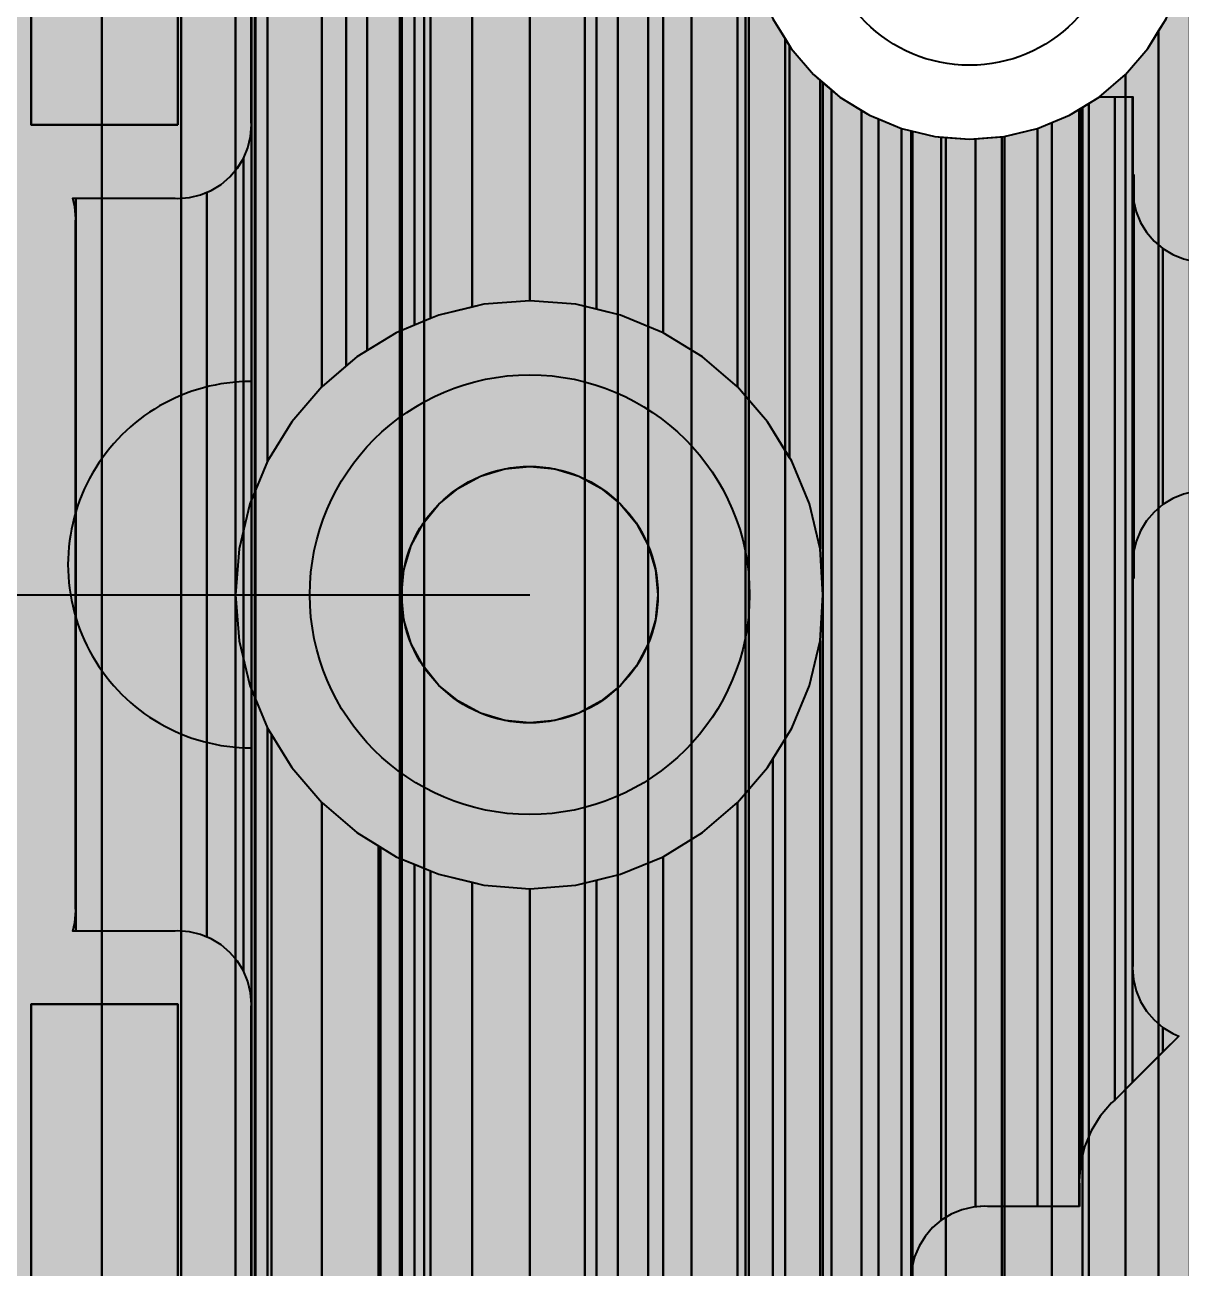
# Model space of a CAD drawing. Header units: millimetres. Extents: x 2 to 110, y 3 to 56.
# Drawn here: x 95.039 to 99.045, y 27.022 to 31.331 of the extents above; entities that cross this region are included whole.
import ezdxf

# ---------------------------------------------------------------- set-up
doc = ezdxf.new("R2010")
doc.units = ezdxf.units.MM
for name, color, linetype in [('bottom_copper', 7, 'Continuous'), ('drill_plated', 7, 'Continuous'), ('top_copper', 7, 'Continuous'), ('top_silk', 7, 'Continuous')]:
    doc.layers.add(name, color=color, linetype=linetype)

# ---------------------------------------------------------------- blocks, each defined once
blk = doc.blocks.new('Block6333')
at = {"layer": 'bottom_copper', "lineweight": 40}
for points in [[(0.9594, 20.5341), (0.8528, 20.4275), (0.8528, 27.7722), (0.8784, 27.814), (0.9243, 27.9248), (0.9523, 28.0414), (0.9594, 28.161), (0.9594, 20.5341)], [(0.8528, 20.4275), (0.7379, 20.3126), (0.7379, 27.6205), (0.8158, 27.7117), (0.8528, 27.7722), (0.8528, 20.4275)], [(0.7379, 20.3126), (0.6929, 20.2676), (0.6853, 20.2611), (0.6594, 20.2307), (0.6385, 20.1966), (0.6232, 20.1597), (0.6139, 20.1208), (0.6107, 20.0809), (0.6107, 27.5206), (0.6467, 27.5426), (0.7379, 27.6205), (0.7379, 20.3126)], [(0.5888, 0), (0.4825, 0), (0.4823, 27.4543), (0.5444, 27.48), (0.5888, 27.5072), (0.5888, 0)], [(0.6107, 0), (0.5888, 0), (0.5888, 27.5072), (0.6107, 27.5206), (0.6107, 0)], [(0, 2.3301), (-0.1181, 2.4308), (-0.1181, 27.4669), (-0.0388, 27.4341), (0, 27.4248), (0, 2.3301)], [(0.4823, 0), (0.3189, 0), (0.3189, 27.4066), (0.4336, 27.4341), (0.4823, 27.4543), (0.4823, 0)], [(0.1154, 2.1965), (0.0051, 2.3257), (0, 2.3301), (0, 27.4248), (0.0778, 27.4061), (0.1154, 27.4031), (0.1154, 2.1965)], [(0.3089, 1.7294), (0.2692, 1.8946), (0.2042, 2.0516), (0.1154, 2.1965), (0.1154, 27.4031), (0.1974, 27.3967), (0.3089, 27.4055), (0.3089, 1.7294)], [(0.3189, 1.56), (0.3089, 1.7294), (0.3089, 27.4055), (0.317, 27.4061), (0.3189, 27.4066), (0.3189, 1.56)]]:
    blk.add_hatch(color=7, dxfattribs=at).paths.add_polyline_path(points, flags=0)
at = {"layer": 'bottom_copper', "color": 7, "lineweight": 40}
for points in [[(0.9594, 20.5341), (0.8528, 20.4275), (0.8528, 27.7722), (0.8784, 27.814), (0.9243, 27.9248), (0.9523, 28.0414), (0.9594, 28.161), (0.9594, 20.5341)], [(0.8528, 20.4275), (0.7379, 20.3126), (0.7379, 27.6205), (0.8158, 27.7117), (0.8528, 27.7722), (0.8528, 20.4275)], [(0.7379, 20.3126), (0.6929, 20.2676), (0.6853, 20.2611), (0.6594, 20.2307), (0.6385, 20.1966), (0.6232, 20.1597), (0.6139, 20.1208), (0.6107, 20.0809), (0.6107, 27.5206), (0.6467, 27.5426), (0.7379, 27.6205), (0.7379, 20.3126)], [(0.5888, 0), (0.4825, 0), (0.4823, 27.4543), (0.5444, 27.48), (0.5888, 27.5072), (0.5888, 0)], [(0.6107, 0), (0.5888, 0), (0.5888, 27.5072), (0.6107, 27.5206), (0.6107, 0)], [(0, 2.3301), (-0.1181, 2.4308), (-0.1181, 27.4669), (-0.0388, 27.4341), (0, 27.4248), (0, 2.3301)], [(0.4823, 0), (0.3189, 0), (0.3189, 27.4066), (0.4336, 27.4341), (0.4823, 27.4543), (0.4823, 0)], [(0.1154, 2.1965), (0.0051, 2.3257), (0, 2.3301), (0, 27.4248), (0.0778, 27.4061), (0.1154, 27.4031), (0.1154, 2.1965)], [(0.3089, 1.7294), (0.2692, 1.8946), (0.2042, 2.0516), (0.1154, 2.1965), (0.1154, 27.4031), (0.1974, 27.3967), (0.3089, 27.4055), (0.3089, 1.7294)], [(0.3189, 1.56), (0.3089, 1.7294), (0.3089, 27.4055), (0.317, 27.4061), (0.3189, 27.4066), (0.3189, 1.56)]]:
    blk.add_lwpolyline(points, close=True, dxfattribs=at)
blk = doc.blocks.new('Block6729')
at = {"layer": 'bottom_copper', "lineweight": 40}
for points in [[(0, 24.4892), (-0.1152, 24.4616), (-0.1445, 24.4494), (-0.1445, 27.1647), (0, 27.0202), (0, 24.4892)], [(0.1997, 24.5114), (0.0403, 24.4989), (0, 24.4892), (0, 27.0202), (0.1997, 26.8205), (0.1997, 24.5114)], [(0.4311, 24.4816), (0.3591, 24.4989), (0.1997, 24.5114), (0.1997, 26.8205), (0.4311, 26.5891), (0.4311, 24.4816)], [(0.6624, 24.4004), (0.5146, 24.4616), (0.4311, 24.4816), (0.4311, 26.5891), (0.6624, 26.3578), (0.6624, 24.4004)], [(0.9203, 24.2129), (0.7987, 24.3168), (0.6624, 24.4004), (0.6624, 26.3578), (0.9203, 26.0999), (0.9203, 24.2129)], [(0.9594, 24.1671), (0.9203, 24.2129), (0.9203, 26.0999), (0.9594, 26.0608), (0.9594, 24.1671)], [(1.1003, 23.9672), (1.0242, 24.0913), (0.9594, 24.1671), (0.9594, 25.8353), (0.9688, 25.7157), (0.9968, 25.5991), (1.0427, 25.4883), (1.1003, 25.3942), (1.1003, 23.9672)], [(1.2063, 23.6517), (1.169, 23.8072), (1.1078, 23.955), (1.1003, 23.9672), (1.1003, 25.3942), (1.1053, 25.386), (1.1832, 25.2948), (1.2063, 25.2751), (1.2063, 23.6517)], [(1.2157, 23.4923), (1.2063, 23.6517), (1.2063, 25.2751), (1.2157, 25.267), (1.2157, 23.4923)], [(1.4082, 0.1051), (1.4022, 0.1103), (1.2573, 0.1991), (1.2157, 0.2163), (1.2157, 25.267), (1.2744, 25.2169), (1.3767, 25.1543), (1.4082, 25.1412), (1.4082, 0.1051)], [(1.2157, 0.2163), (1.2063, 0.2202), (1.2063, 23.3329), (1.2157, 23.4923), (1.2157, 0.2163)], [(1.2063, 0.2202), (1.1003, 0.2641), (1.0427, 0.2779), (1.0427, 22.9235), (1.1078, 23.0296), (1.169, 23.1774), (1.2063, 23.3329), (1.2063, 0.2202)], [(1.0427, 0.2779), (0.9351, 0.3038), (0.9203, 0.305), (0.9203, 22.7717), (1.0242, 22.8933), (1.0427, 22.9235), (1.0427, 0.2779)], [(0.9203, 0.305), (0.7657, 0.3171), (0.6624, 0.309), (0.6624, 22.5842), (0.7987, 22.6678), (0.9203, 22.7717), (0.9203, 0.305)], [(0.6624, 0.309), (0.5963, 0.3038), (0.4311, 0.2641), (0.4311, 22.503), (0.5146, 22.523), (0.6624, 22.5842), (0.6624, 0.309)], [(0, 0), (-0.1103, -0.1292), (-0.1445, -0.1851), (-0.1445, 22.5352), (-0.1152, 22.523), (0, 22.4954), (0, 0)], [(0.1997, 0.1535), (0.1292, 0.1103), (0, 0), (0, 22.4954), (0.0403, 22.4857), (0.1997, 22.4732), (0.1997, 0.1535)], [(0.4311, 0.2641), (0.2741, 0.1991), (0.1997, 0.1535), (0.1997, 22.4732), (0.3591, 22.4857), (0.4311, 22.503), (0.4311, 0.2641)]]:
    blk.add_hatch(color=7, dxfattribs=at).paths.add_polyline_path(points, flags=0)
at = {"layer": 'bottom_copper', "color": 7, "lineweight": 40}
for points in [[(0, 24.4892), (-0.1152, 24.4616), (-0.1445, 24.4494), (-0.1445, 27.1647), (0, 27.0202), (0, 24.4892)], [(0.1997, 24.5114), (0.0403, 24.4989), (0, 24.4892), (0, 27.0202), (0.1997, 26.8205), (0.1997, 24.5114)], [(0.4311, 24.4816), (0.3591, 24.4989), (0.1997, 24.5114), (0.1997, 26.8205), (0.4311, 26.5891), (0.4311, 24.4816)], [(0.6624, 24.4004), (0.5146, 24.4616), (0.4311, 24.4816), (0.4311, 26.5891), (0.6624, 26.3578), (0.6624, 24.4004)], [(0.9203, 24.2129), (0.7987, 24.3168), (0.6624, 24.4004), (0.6624, 26.3578), (0.9203, 26.0999), (0.9203, 24.2129)], [(0.9594, 24.1671), (0.9203, 24.2129), (0.9203, 26.0999), (0.9594, 26.0608), (0.9594, 24.1671)], [(1.1003, 23.9672), (1.0242, 24.0913), (0.9594, 24.1671), (0.9594, 25.8353), (0.9688, 25.7157), (0.9968, 25.5991), (1.0427, 25.4883), (1.1003, 25.3942), (1.1003, 23.9672)], [(1.2063, 23.6517), (1.169, 23.8072), (1.1078, 23.955), (1.1003, 23.9672), (1.1003, 25.3942), (1.1053, 25.386), (1.1832, 25.2948), (1.2063, 25.2751), (1.2063, 23.6517)], [(1.2157, 23.4923), (1.2063, 23.6517), (1.2063, 25.2751), (1.2157, 25.267), (1.2157, 23.4923)], [(1.4082, 0.1051), (1.4022, 0.1103), (1.2573, 0.1991), (1.2157, 0.2163), (1.2157, 25.267), (1.2744, 25.2169), (1.3767, 25.1543), (1.4082, 25.1412), (1.4082, 0.1051)], [(1.2157, 0.2163), (1.2063, 0.2202), (1.2063, 23.3329), (1.2157, 23.4923), (1.2157, 0.2163)], [(1.2063, 0.2202), (1.1003, 0.2641), (1.0427, 0.2779), (1.0427, 22.9235), (1.1078, 23.0296), (1.169, 23.1774), (1.2063, 23.3329), (1.2063, 0.2202)], [(1.0427, 0.2779), (0.9351, 0.3038), (0.9203, 0.305), (0.9203, 22.7717), (1.0242, 22.8933), (1.0427, 22.9235), (1.0427, 0.2779)], [(0.9203, 0.305), (0.7657, 0.3171), (0.6624, 0.309), (0.6624, 22.5842), (0.7987, 22.6678), (0.9203, 22.7717), (0.9203, 0.305)], [(0.6624, 0.309), (0.5963, 0.3038), (0.4311, 0.2641), (0.4311, 22.503), (0.5146, 22.523), (0.6624, 22.5842), (0.6624, 0.309)], [(0, 0), (-0.1103, -0.1292), (-0.1445, -0.1851), (-0.1445, 22.5352), (-0.1152, 22.523), (0, 22.4954), (0, 0)], [(0.1997, 0.1535), (0.1292, 0.1103), (0, 0), (0, 22.4954), (0.0403, 22.4857), (0.1997, 22.4732), (0.1997, 0.1535)], [(0.4311, 0.2641), (0.2741, 0.1991), (0.1997, 0.1535), (0.1997, 22.4732), (0.3591, 22.4857), (0.4311, 22.503), (0.4311, 0.2641)]]:
    blk.add_lwpolyline(points, close=True, dxfattribs=at)
blk = doc.blocks.new('Block10268')
at = {"layer": 'bottom_copper', "lineweight": 40}
for points in [[(0.3222, 2.5248), (0.1652, 2.5898), (0, 2.6295), (0, 39.0787), (0.3222, 38.7565), (0.3222, 2.5248)], [(0.5963, 2.3257), (0.4671, 2.436), (0.3222, 2.5248), (0.3222, 38.7565), (0.5963, 38.4825), (0.5963, 2.3257)], [(0.7855, 2.0678), (0.7066, 2.1965), (0.5963, 2.3257), (0.5963, 38.4825), (0.7855, 38.2933), (0.7855, 2.0678)], [(0.8965, 26.2807), (0.8353, 26.1329), (0.798, 25.9774), (0.7855, 25.818), (0.7855, 38.2933), (0.8965, 38.1823), (0.8965, 26.2807)], [(1.084, 26.5386), (0.9801, 26.417), (0.8965, 26.2807), (0.8965, 38.1823), (1.084, 37.9948), (1.084, 26.5386)], [(1.1684, 26.6107), (1.084, 26.5386), (1.084, 37.9948), (1.1684, 37.9104), (1.1684, 26.6107)], [(1.2414, 26.6645), (1.2056, 26.6425), (1.1684, 26.6107), (1.1684, 29.939), (1.1731, 29.8792), (1.1871, 29.8209), (1.2101, 29.7655), (1.2414, 29.7144), (1.2414, 26.6645)], [(1.4058, 26.7525), (1.3419, 26.7261), (1.2414, 26.6645), (1.2414, 29.7143), (1.2804, 29.6688), (1.2917, 29.659), (1.4058, 29.545), (1.4058, 26.7525)], [(1.4604, 26.7751), (1.4058, 26.7525), (1.4058, 29.545), (1.4604, 29.4904), (1.4604, 26.7751)], [(0.8965, 1.7444), (0.8604, 1.8946), (0.7954, 2.0516), (0.7855, 2.0678), (0.7855, 25.818), (0.798, 25.6586), (0.8353, 25.5031), (0.8965, 25.3553), (0.8965, 1.7444)], [(0.9101, 1.56), (0.9001, 1.7294), (0.8965, 1.7444), (0.8965, 25.3553), (0.9101, 25.3331), (0.9101, 1.56)], [(1.084, 0), (0.9101, 0), (0.9101, 25.3331), (0.9801, 25.219), (1.084, 25.0974), (1.084, 0)], [(1.2804, 0), (1.084, 0), (1.084, 25.0974), (1.2056, 24.9935), (1.2804, 24.9476), (1.2804, 0)], [(1.2878, 0), (1.2804, 0), (1.2804, 24.9476), (1.2878, 24.9431), (1.2878, 0)], [(1.4058, 2.0516), (1.3408, 1.8946), (1.3011, 1.7294), (1.2878, 1.56), (1.2878, 24.9431), (1.3419, 24.9099), (1.4058, 24.8835), (1.4058, 2.0516)], [(1.4604, 2.1406), (1.4058, 2.0516), (1.4058, 24.8835), (1.4604, 24.8609), (1.4604, 2.1406)]]:
    blk.add_hatch(color=7, dxfattribs=at).paths.add_polyline_path(points, flags=0)
at = {"layer": 'bottom_copper', "color": 7, "lineweight": 40}
for points in [[(0.3222, 2.5248), (0.1652, 2.5898), (0, 2.6295), (0, 39.0787), (0.3222, 38.7565), (0.3222, 2.5248)], [(0.5963, 2.3257), (0.4671, 2.436), (0.3222, 2.5248), (0.3222, 38.7565), (0.5963, 38.4825), (0.5963, 2.3257)], [(0.7855, 2.0678), (0.7066, 2.1965), (0.5963, 2.3257), (0.5963, 38.4825), (0.7855, 38.2933), (0.7855, 2.0678)], [(0.8965, 26.2807), (0.8353, 26.1329), (0.798, 25.9774), (0.7855, 25.818), (0.7855, 38.2933), (0.8965, 38.1823), (0.8965, 26.2807)], [(1.084, 26.5386), (0.9801, 26.417), (0.8965, 26.2807), (0.8965, 38.1823), (1.084, 37.9948), (1.084, 26.5386)], [(1.1684, 26.6107), (1.084, 26.5386), (1.084, 37.9948), (1.1684, 37.9104), (1.1684, 26.6107)], [(1.2414, 26.6645), (1.2056, 26.6425), (1.1684, 26.6107), (1.1684, 29.939), (1.1731, 29.8792), (1.1871, 29.8209), (1.2101, 29.7655), (1.2414, 29.7144), (1.2414, 26.6645)], [(1.4058, 26.7525), (1.3419, 26.7261), (1.2414, 26.6645), (1.2414, 29.7143), (1.2804, 29.6688), (1.2917, 29.659), (1.4058, 29.545), (1.4058, 26.7525)], [(1.4604, 26.7751), (1.4058, 26.7525), (1.4058, 29.545), (1.4604, 29.4904), (1.4604, 26.7751)], [(0.8965, 1.7444), (0.8604, 1.8946), (0.7954, 2.0516), (0.7855, 2.0678), (0.7855, 25.818), (0.798, 25.6586), (0.8353, 25.5031), (0.8965, 25.3553), (0.8965, 1.7444)], [(0.9101, 1.56), (0.9001, 1.7294), (0.8965, 1.7444), (0.8965, 25.3553), (0.9101, 25.3331), (0.9101, 1.56)], [(1.084, 0), (0.9101, 0), (0.9101, 25.3331), (0.9801, 25.219), (1.084, 25.0974), (1.084, 0)], [(1.2804, 0), (1.084, 0), (1.084, 25.0974), (1.2056, 24.9935), (1.2804, 24.9476), (1.2804, 0)], [(1.2878, 0), (1.2804, 0), (1.2804, 24.9476), (1.2878, 24.9431), (1.2878, 0)], [(1.4058, 2.0516), (1.3408, 1.8946), (1.3011, 1.7294), (1.2878, 1.56), (1.2878, 24.9431), (1.3419, 24.9099), (1.4058, 24.8835), (1.4058, 2.0516)], [(1.4604, 2.1406), (1.4058, 2.0516), (1.4058, 24.8835), (1.4604, 24.8609), (1.4604, 2.1406)]]:
    blk.add_lwpolyline(points, close=True, dxfattribs=at)
blk = doc.blocks.new('Block69095')
at = {"layer": 'top_copper', "lineweight": 40}
for points in [[(3.7306, -12.9802), (3.7096, -12.8928), (3.6752, -12.8096), (3.6282, -12.7329), (3.5698, -12.6645), (3.5527, -12.6499), (3.3145, -12.4118), (3.2474, -12.3521), (3.2297, -12.3413), (3.2297, 0.7731), (3.7306, 0.7731), (3.7306, -12.9802)], [(3.7377, -13.0699), (3.7306, -12.9803), (3.7306, 0.7731), (3.7377, 0.7731), (3.7377, -13.0699)], [(3.8152, -14.3521), (3.8121, -14.3122), (3.8027, -14.2734), (3.7874, -14.2364), (3.7665, -14.2023), (3.7406, -14.1719), (3.7377, -14.1694), (3.7377, 0.7731), (3.8152, 0.7731), (3.8152, -14.3521)], [(4.3714, -17.4004), (3.9851, -17.4004), (3.8152, -17.2305), (3.8152, 0.7731), (4.3714, 0.7731), (4.3714, -17.4004)], [(4.4858, -17.4004), (4.3714, -17.4004), (4.3714, -0.1919), (4.3839, -0.3513), (4.4212, -0.5068), (4.4824, -0.6546), (4.4858, -0.6601), (4.4858, -17.4004)], [(4.5908, -17.016), (4.5604, -17.0419), (4.5345, -17.0723), (4.5136, -17.1064), (4.4983, -17.1434), (4.4889, -17.1822), (4.4858, -17.2221), (4.4858, -0.6601), (4.566, -0.7909), (4.5908, -0.8199), (4.5908, -17.016)], [(4.7406, -16.9673), (4.7008, -16.9704), (4.6619, -16.9798), (4.6249, -16.9951), (4.5908, -17.016), (4.5908, -0.8199), (4.6699, -0.9125), (4.7406, -0.9729), (4.7406, -16.9673)], [(4.9278, -16.9681), (4.7505, -16.9681), (4.7406, -16.9673), (4.7406, -0.9729), (4.7915, -1.0164), (4.9278, -1.1), (4.9278, -16.9681)], [(4.9401, -16.9681), (4.9278, -16.9681), (4.9278, -1.1), (4.9401, -1.1051), (4.9401, -16.9681)], [(3.2297, -12.3413), (3.2279, -12.3402), (3.2279, -3.1863), (3.2297, -3.1639), (3.2297, -12.3413)], [(3.2279, -12.3402), (3.2162, -12.333), (3.2162, -4.0422), (3.2226, -4.0156), (3.2279, -3.9259), (3.2279, -12.3402)], [(3.2162, -6.6158), (3.2154, -6.6058), (3.2154, -4.4668), (3.2162, -4.4568), (3.2162, -6.6158)], [(5.0653, -16.9681), (4.9401, -16.9681), (4.9401, -5.9009), (4.9495, -6.0205), (4.9775, -6.1371), (5.0234, -6.2479), (5.0653, -6.3164), (5.0653, -16.9681)], [(5.2257, -16.9681), (5.0653, -16.9681), (5.0653, -6.3164), (5.086, -6.3502), (5.1639, -6.4414), (5.2257, -6.4942), (5.2257, -16.9681)], [(5.3307, -16.9681), (5.2257, -16.9681), (5.2257, -6.4942), (5.2551, -6.5193), (5.3307, -6.5656), (5.3307, -16.9681)], [(6.2076, -9.9959), (6.1962, -10.0057), (6.1572, -10.0513), (6.1259, -10.1024), (6.1029, -10.1578), (6.0889, -10.2161), (6.0889, -6.559), (6.1537, -6.5193), (6.1542, -6.5188), (6.2076, -6.5188), (6.2076, -9.9959)], [(6.2696, -9.9339), (6.2076, -9.9959), (6.2076, -6.5188), (6.2696, -6.5188), (6.2696, -9.9339)], [(6.2704, -6.8279), (6.2696, -6.8379), (6.2696, -6.5188), (6.2704, -6.5188), (6.2704, -6.8279)], [(5.4682, -16.9681), (5.3307, -16.9681), (5.3307, -6.5656), (5.3574, -6.5819), (5.4682, -6.6278), (5.4682, -16.9681)], [(6.0842, -10.3641), (5.9406, -10.3641), (5.9406, -6.6278), (6.0514, -6.5819), (6.0842, -6.5618), (6.0842, -10.3641)], [(6.0889, -10.2162), (6.0842, -10.2759), (6.0842, -6.5618), (6.0889, -6.559), (6.0889, -10.2162)], [(3.2162, -9.6638), (3.2131, -9.624), (3.2037, -9.5851), (3.1884, -9.5481), (3.1884, -6.7315), (3.2037, -6.6945), (3.213, -6.6557), (3.2162, -6.6158), (3.2162, -9.6638)], [(5.5017, -16.9681), (5.4682, -16.9681), (5.4682, -6.6278), (5.5017, -6.6358), (5.5017, -16.9681)], [(5.6067, -10.412), (5.5763, -10.4379), (5.5504, -10.4683), (5.5295, -10.5024), (5.5142, -10.5394), (5.5048, -10.5782), (5.5017, -10.6181), (5.5017, -6.6358), (5.5848, -6.6558), (5.6067, -6.6575), (5.6067, -10.412)], [(5.9406, -10.3641), (5.7664, -10.3641), (5.7565, -10.3633), (5.7253, -10.3657), (5.7253, -6.6636), (5.824, -6.6558), (5.9406, -6.6278), (5.9406, -10.3641)], [(5.7253, -10.3657), (5.7167, -10.3664), (5.6778, -10.3758), (5.6408, -10.3911), (5.6067, -10.412), (5.6067, -6.6575), (5.7044, -6.6652), (5.7253, -6.6636), (5.7253, -10.3657)], [(3.1884, -9.5481), (3.1675, -9.514), (3.1416, -9.4836), (3.1112, -9.4577), (3.0771, -9.4368), (3.0618, -9.4305), (3.0618, -6.8491), (3.0771, -6.8428), (3.1112, -6.8219), (3.1416, -6.796), (3.1672, -6.766), (3.1884, -6.7315), (3.1884, -9.5481)], [(3.0618, -9.4305), (3.0401, -9.4215), (3.0013, -9.4122), (2.9614, -9.409), (2.9514, -9.4098), (2.6072, -9.4098), (2.6072, -6.8698), (2.9514, -6.8698), (2.9614, -6.8706), (3.0012, -6.8674), (3.0401, -6.8581), (3.0618, -6.8491), (3.0618, -9.4305)], [(6.3747, -7.9318), (6.3443, -7.9577), (6.3183, -7.9881), (6.2974, -8.0222), (6.2821, -8.0592), (6.2728, -8.098), (6.2696, -8.1379), (6.2696, -6.8379), (6.2728, -6.8778), (6.2821, -6.9166), (6.2974, -6.9536), (6.3183, -6.9877), (6.3443, -7.0181), (6.3747, -7.044), (6.3747, -7.9318)], [(2.6072, -6.9398), (2.6041, -6.9), (2.5968, -6.8698), (2.6072, -6.8698), (2.6072, -6.9398)], [(2.6072, -9.3398), (2.6064, -9.3298), (2.6064, -6.9498), (2.6072, -6.9398), (2.6072, -9.3398)], [(6.5006, -7.885), (6.4846, -7.8863), (6.4457, -7.8956), (6.4088, -7.9109), (6.3747, -7.9318), (6.3747, -7.044), (6.4088, -7.0649), (6.4457, -7.0802), (6.4846, -7.0895), (6.5006, -7.0908), (6.5006, -7.885)], [(6.2704, -9.5279), (6.2696, -9.5379), (6.2696, -8.1379), (6.2704, -8.1479), (6.2704, -9.5279)], [(2.6072, -9.4098), (2.5968, -9.4098), (2.604, -9.3797), (2.6072, -9.3398), (2.6072, -9.4098)], [(6.3747, -9.8287), (6.2696, -9.9339), (6.2696, -9.5379), (6.2728, -9.5778), (6.2821, -9.6166), (6.2974, -9.6536), (6.3183, -9.6877), (6.3443, -9.7181), (6.3747, -9.744), (6.3747, -9.8287)], [(3.2162, -11.8228), (3.2154, -11.8128), (3.2154, -9.6738), (3.2162, -9.6638), (3.2162, -11.8228)], [(6.3747, -9.8287), (6.3747, -9.744), (6.4088, -9.7649), (6.4298, -9.7736), (6.3747, -9.8287)], [(6.0854, -10.3641), (6.0842, -10.3641), (6.0842, -10.2759), (6.0854, -10.2908), (6.0854, -10.3641)]]:
    blk.add_hatch(color=7, dxfattribs=at).paths.add_polyline_path(points, flags=0)
at = {"layer": 'top_copper', "color": 7, "lineweight": 40}
for points in [[(3.7306, -12.9802), (3.7096, -12.8928), (3.6752, -12.8096), (3.6282, -12.7329), (3.5698, -12.6645), (3.5527, -12.6499), (3.3145, -12.4118), (3.2474, -12.3521), (3.2297, -12.3413), (3.2297, 0.7731), (3.7306, 0.7731), (3.7306, -12.9802)], [(3.7377, -13.0699), (3.7306, -12.9803), (3.7306, 0.7731), (3.7377, 0.7731), (3.7377, -13.0699)], [(3.8152, -14.3521), (3.8121, -14.3122), (3.8027, -14.2734), (3.7874, -14.2364), (3.7665, -14.2023), (3.7406, -14.1719), (3.7377, -14.1694), (3.7377, 0.7731), (3.8152, 0.7731), (3.8152, -14.3521)], [(4.3714, -17.4004), (3.9851, -17.4004), (3.8152, -17.2305), (3.8152, 0.7731), (4.3714, 0.7731), (4.3714, -17.4004)], [(4.4858, -17.4004), (4.3714, -17.4004), (4.3714, -0.1919), (4.3839, -0.3513), (4.4212, -0.5068), (4.4824, -0.6546), (4.4858, -0.6601), (4.4858, -17.4004)], [(4.5908, -17.016), (4.5604, -17.0419), (4.5345, -17.0723), (4.5136, -17.1064), (4.4983, -17.1434), (4.4889, -17.1822), (4.4858, -17.2221), (4.4858, -0.6601), (4.566, -0.7909), (4.5908, -0.8199), (4.5908, -17.016)], [(4.7406, -16.9673), (4.7008, -16.9704), (4.6619, -16.9798), (4.6249, -16.9951), (4.5908, -17.016), (4.5908, -0.8199), (4.6699, -0.9125), (4.7406, -0.9729), (4.7406, -16.9673)], [(4.9278, -16.9681), (4.7505, -16.9681), (4.7406, -16.9673), (4.7406, -0.9729), (4.7915, -1.0164), (4.9278, -1.1), (4.9278, -16.9681)], [(4.9401, -16.9681), (4.9278, -16.9681), (4.9278, -1.1), (4.9401, -1.1051), (4.9401, -16.9681)], [(3.2297, -12.3413), (3.2279, -12.3402), (3.2279, -3.1863), (3.2297, -3.1639), (3.2297, -12.3413)], [(3.2279, -12.3402), (3.2162, -12.333), (3.2162, -4.0422), (3.2226, -4.0156), (3.2279, -3.9259), (3.2279, -12.3402)], [(3.2162, -6.6158), (3.2154, -6.6058), (3.2154, -4.4668), (3.2162, -4.4568), (3.2162, -6.6158)], [(5.0653, -16.9681), (4.9401, -16.9681), (4.9401, -5.9009), (4.9495, -6.0205), (4.9775, -6.1371), (5.0234, -6.2479), (5.0653, -6.3164), (5.0653, -16.9681)], [(5.2257, -16.9681), (5.0653, -16.9681), (5.0653, -6.3164), (5.086, -6.3502), (5.1639, -6.4414), (5.2257, -6.4942), (5.2257, -16.9681)], [(5.3307, -16.9681), (5.2257, -16.9681), (5.2257, -6.4942), (5.2551, -6.5193), (5.3307, -6.5656), (5.3307, -16.9681)], [(6.2076, -9.9959), (6.1962, -10.0057), (6.1572, -10.0513), (6.1259, -10.1024), (6.1029, -10.1578), (6.0889, -10.2161), (6.0889, -6.559), (6.1537, -6.5193), (6.1542, -6.5188), (6.2076, -6.5188), (6.2076, -9.9959)], [(6.2696, -9.9339), (6.2076, -9.9959), (6.2076, -6.5188), (6.2696, -6.5188), (6.2696, -9.9339)], [(6.2704, -6.8279), (6.2696, -6.8379), (6.2696, -6.5188), (6.2704, -6.5188), (6.2704, -6.8279)], [(5.4682, -16.9681), (5.3307, -16.9681), (5.3307, -6.5656), (5.3574, -6.5819), (5.4682, -6.6278), (5.4682, -16.9681)], [(6.0842, -10.3641), (5.9406, -10.3641), (5.9406, -6.6278), (6.0514, -6.5819), (6.0842, -6.5618), (6.0842, -10.3641)], [(6.0889, -10.2162), (6.0842, -10.2759), (6.0842, -6.5618), (6.0889, -6.559), (6.0889, -10.2162)], [(3.2162, -9.6638), (3.2131, -9.624), (3.2037, -9.5851), (3.1884, -9.5481), (3.1884, -6.7315), (3.2037, -6.6945), (3.213, -6.6557), (3.2162, -6.6158), (3.2162, -9.6638)], [(5.5017, -16.9681), (5.4682, -16.9681), (5.4682, -6.6278), (5.5017, -6.6358), (5.5017, -16.9681)], [(5.6067, -10.412), (5.5763, -10.4379), (5.5504, -10.4683), (5.5295, -10.5024), (5.5142, -10.5394), (5.5048, -10.5782), (5.5017, -10.6181), (5.5017, -6.6358), (5.5848, -6.6558), (5.6067, -6.6575), (5.6067, -10.412)], [(5.9406, -10.3641), (5.7664, -10.3641), (5.7565, -10.3633), (5.7253, -10.3657), (5.7253, -6.6636), (5.824, -6.6558), (5.9406, -6.6278), (5.9406, -10.3641)], [(5.7253, -10.3657), (5.7167, -10.3664), (5.6778, -10.3758), (5.6408, -10.3911), (5.6067, -10.412), (5.6067, -6.6575), (5.7044, -6.6652), (5.7253, -6.6636), (5.7253, -10.3657)], [(3.1884, -9.5481), (3.1675, -9.514), (3.1416, -9.4836), (3.1112, -9.4577), (3.0771, -9.4368), (3.0618, -9.4305), (3.0618, -6.8491), (3.0771, -6.8428), (3.1112, -6.8219), (3.1416, -6.796), (3.1672, -6.766), (3.1884, -6.7315), (3.1884, -9.5481)], [(3.0618, -9.4305), (3.0401, -9.4215), (3.0013, -9.4122), (2.9614, -9.409), (2.9514, -9.4098), (2.6072, -9.4098), (2.6072, -6.8698), (2.9514, -6.8698), (2.9614, -6.8706), (3.0012, -6.8674), (3.0401, -6.8581), (3.0618, -6.8491), (3.0618, -9.4305)], [(6.3747, -7.9318), (6.3443, -7.9577), (6.3183, -7.9881), (6.2974, -8.0222), (6.2821, -8.0592), (6.2728, -8.098), (6.2696, -8.1379), (6.2696, -6.8379), (6.2728, -6.8778), (6.2821, -6.9166), (6.2974, -6.9536), (6.3183, -6.9877), (6.3443, -7.0181), (6.3747, -7.044), (6.3747, -7.9318)], [(2.6072, -6.9398), (2.6041, -6.9), (2.5968, -6.8698), (2.6072, -6.8698), (2.6072, -6.9398)], [(2.6072, -9.3398), (2.6064, -9.3298), (2.6064, -6.9498), (2.6072, -6.9398), (2.6072, -9.3398)], [(6.5006, -7.885), (6.4846, -7.8863), (6.4457, -7.8956), (6.4088, -7.9109), (6.3747, -7.9318), (6.3747, -7.044), (6.4088, -7.0649), (6.4457, -7.0802), (6.4846, -7.0895), (6.5006, -7.0908), (6.5006, -7.885)], [(6.2704, -9.5279), (6.2696, -9.5379), (6.2696, -8.1379), (6.2704, -8.1479), (6.2704, -9.5279)], [(2.6072, -9.4098), (2.5968, -9.4098), (2.604, -9.3797), (2.6072, -9.3398), (2.6072, -9.4098)], [(6.3747, -9.8287), (6.2696, -9.9339), (6.2696, -9.5379), (6.2728, -9.5778), (6.2821, -9.6166), (6.2974, -9.6536), (6.3183, -9.6877), (6.3443, -9.7181), (6.3747, -9.744), (6.3747, -9.8287)], [(3.2162, -11.8228), (3.2154, -11.8128), (3.2154, -9.6738), (3.2162, -9.6638), (3.2162, -11.8228)], [(6.3747, -9.8287), (6.3747, -9.744), (6.4088, -9.7649), (6.4298, -9.7736), (6.3747, -9.8287)], [(6.0854, -10.3641), (6.0842, -10.3641), (6.0842, -10.2759), (6.0854, -10.2908), (6.0854, -10.3641)]]:
    blk.add_lwpolyline(points, close=True, dxfattribs=at)

msp = doc.modelspace()

# ---------------------------------------------------------------- hatches: boundary and pattern name
at = {"layer": 'bottom_copper', "lineweight": 40}
msp.add_hatch(color=7, dxfattribs=at).paths.add_polyline_path([(97.224, 29.2693), (97.1987, 29.1859), (97.1576, 29.109), (97.1023, 29.0417), (97.035, 28.9864), (96.9581, 28.9453), (96.8747, 28.92), (96.788, 28.9115), (96.7013, 28.92), (96.6179, 28.9453), (96.541, 28.9864), (96.4737, 29.0417), (96.4184, 29.109), (96.3773, 29.1859), (96.352, 29.2693), (96.3435, 29.356), (96.352, 29.4427), (96.3773, 29.5261), (96.4184, 29.603), (96.4737, 29.6703), (96.541, 29.7256), (96.6179, 29.7667), (96.7013, 29.792), (96.788, 29.8005), (96.8747, 29.792), (96.9581, 29.7667), (97.035, 29.7256), (97.1023, 29.6703), (97.1576, 29.603), (97.1987, 29.5261), (97.224, 29.4427), (97.2325, 29.356), (97.224, 29.2693)], flags=0)
at = {"layer": 'drill_plated', "lineweight": 40}
msp.add_hatch(color=7, dxfattribs=at).paths.add_polyline_path([(97.224, 29.2693), (97.1987, 29.1859), (97.1576, 29.109), (97.1023, 29.0417), (97.035, 28.9864), (96.9581, 28.9453), (96.8747, 28.92), (96.788, 28.9115), (96.7013, 28.92), (96.6179, 28.9453), (96.541, 28.9864), (96.4737, 29.0417), (96.4184, 29.109), (96.3773, 29.1859), (96.352, 29.2693), (96.3435, 29.356), (96.352, 29.4427), (96.3773, 29.5261), (96.4184, 29.603), (96.4737, 29.6703), (96.541, 29.7256), (96.6179, 29.7667), (96.7013, 29.792), (96.788, 29.8005), (96.8747, 29.792), (96.9581, 29.7667), (97.035, 29.7256), (97.1023, 29.6703), (97.1576, 29.603), (97.1987, 29.5261), (97.224, 29.4427), (97.2325, 29.356), (97.224, 29.2693)], flags=0)
at = {"layer": 'top_copper', "lineweight": 40}
for points in [[(95.569, 30.9841), (95.061, 30.9841), (95.061, 33.1431), (95.569, 33.1431), (95.569, 30.9841)], [(97.224, 29.2693), (97.1987, 29.1859), (97.1576, 29.109), (97.1023, 29.0417), (97.035, 28.9864), (96.9581, 28.9453), (96.8747, 28.92), (96.788, 28.9115), (96.7013, 28.92), (96.6179, 28.9453), (96.541, 28.9864), (96.4737, 29.0417), (96.4184, 29.109), (96.3773, 29.1859), (96.352, 29.2693), (96.3435, 29.356), (96.352, 29.4427), (96.3773, 29.5261), (96.4184, 29.603), (96.4737, 29.6703), (96.541, 29.7256), (96.6179, 29.7667), (96.7013, 29.792), (96.788, 29.8005), (96.8747, 29.792), (96.9581, 29.7667), (97.035, 29.7256), (97.1023, 29.6703), (97.1576, 29.603), (97.1987, 29.5261), (97.224, 29.4427), (97.2325, 29.356), (97.224, 29.2693)], [(95.569, 25.7771), (95.061, 25.7771), (95.061, 27.9361), (95.569, 27.9361), (95.569, 25.7771)]]:
    msp.add_hatch(color=7, dxfattribs=at).paths.add_polyline_path(points, flags=0)

# ---------------------------------------------------------------- linework, layer by layer
at = {"layer": 'bottom_copper', "color": 7, "lineweight": 40}
for p, q in [((96.4438, 30.3131), (96.4438, 33.0284)), ((96.4438, 33.0284), (96.4438, 30.3131)), ((97.631, 31.352), (97.6936, 31.2497)), ((98.9304, 31.2497), (98.993, 31.352)), ((97.6936, 31.2497), (97.7715, 31.1585)), ((98.8525, 31.1585), (98.9304, 31.2497)), ((97.7715, 31.1585), (97.8627, 31.0806)), ((98.7613, 31.0806), (98.8525, 31.1585)), ((97.8627, 31.0806), (97.965, 31.018)), ((98.659, 31.018), (98.7613, 31.0806)), ((97.965, 31.018), (97.9965, 31.0049)), ((97.9965, 5.9688), (97.9965, 31.0049)), ((97.9965, 31.0049), (98.0758, 30.9721)), ((97.9965, 31.0049), (97.9965, 5.9688)), ((98.5482, 30.9721), (98.659, 31.018)), ((98.0758, 30.9721), (98.1924, 30.9441)), ((98.1924, 30.9441), (98.312, 30.9347)), ((98.312, 30.9347), (98.4316, 30.9441)), ((98.4316, 30.9441), (98.5482, 30.9721)), ((96.6286, 30.3626), (96.4731, 30.3253)), ((96.788, 30.3751), (96.6286, 30.3626)), ((96.9474, 30.3626), (96.788, 30.3751)), ((97.1029, 30.3253), (96.9474, 30.3626)), ((96.4438, 30.3131), (96.3253, 30.2641)), ((96.4731, 30.3253), (96.4438, 30.3131)), ((97.2507, 30.2641), (97.1029, 30.3253)), ((96.3253, 30.2641), (96.189, 30.1805)), ((97.387, 30.1805), (97.2507, 30.2641)), ((96.189, 30.1805), (96.0674, 30.0766)), ((97.5086, 30.0766), (97.387, 30.1805)), ((96.0674, 30.0766), (95.9635, 29.955)), ((97.6125, 29.955), (97.5086, 30.0766)), ((95.9635, 29.955), (95.8799, 29.8187)), ((97.6961, 29.8187), (97.6125, 29.955)), ((95.8799, 29.8187), (95.8187, 29.6709)), ((97.7573, 29.6709), (97.6961, 29.8187)), ((95.8187, 29.6709), (95.7814, 29.5154)), ((97.7946, 29.5154), (97.7573, 29.6709)), ((95.7814, 29.5154), (95.7689, 29.356)), ((97.804, 29.356), (97.7946, 29.5154)), ((95.7689, 29.356), (95.7814, 29.1966)), ((97.7946, 29.1966), (97.804, 29.356)), ((95.7814, 29.1966), (95.8187, 29.0411)), ((97.7573, 29.0411), (97.7946, 29.1966)), ((95.8187, 29.0411), (95.8799, 28.8933)), ((97.6961, 28.8933), (97.7573, 29.0411)), ((95.8799, 28.8933), (95.9635, 28.757)), ((97.6125, 28.757), (97.6961, 28.8933)), ((95.9635, 28.757), (96.0674, 28.6354)), ((97.5086, 28.6354), (97.6125, 28.757)), ((96.0674, 28.6354), (96.189, 28.5315)), ((97.387, 28.5315), (97.5086, 28.6354)), ((96.189, 28.5315), (96.3253, 28.4479)), ((97.2507, 28.4479), (97.387, 28.5315)), ((96.3253, 28.4479), (96.4438, 28.3989)), ((97.1029, 28.3867), (97.2507, 28.4479)), ((96.4438, 5.6786), (96.4438, 28.3989)), ((96.4438, 28.3989), (96.4731, 28.3867)), ((96.4438, 28.3989), (96.4438, 5.6786)), ((96.4731, 28.3867), (96.6286, 28.3494)), ((96.9474, 28.3494), (97.1029, 28.3867)), ((96.6286, 28.3494), (96.788, 28.3369)), ((96.788, 28.3369), (96.9474, 28.3494))]:
    msp.add_line(p, q, dxfattribs=at)
msp.add_lwpolyline([(97.224, 29.2693), (97.1987, 29.1859), (97.1576, 29.109), (97.1023, 29.0417), (97.035, 28.9864), (96.9581, 28.9453), (96.8747, 28.92), (96.788, 28.9115), (96.7013, 28.92), (96.6179, 28.9453), (96.541, 28.9864), (96.4737, 29.0417), (96.4184, 29.109), (96.3773, 29.1859), (96.352, 29.2693), (96.3435, 29.356), (96.352, 29.4427), (96.3773, 29.5261), (96.4184, 29.603), (96.4737, 29.6703), (96.541, 29.7256), (96.6179, 29.7667), (96.7013, 29.792), (96.788, 29.8005), (96.8747, 29.792), (96.9581, 29.7667), (97.035, 29.7256), (97.1023, 29.6703), (97.1576, 29.603), (97.1987, 29.5261), (97.224, 29.4427), (97.2325, 29.356), (97.224, 29.2693)], close=True, dxfattribs=at)
for centre, major_axis in [((98.312, 31.699), (0.508, 0)), ((96.788, 29.356), (0.762, 0)), ((96.788, 29.356), (0.4445, 0))]:
    msp.add_ellipse(centre, major_axis=major_axis, ratio=1, dxfattribs=at)
at = {"layer": 'drill_plated', "color": 7, "lineweight": 40}
msp.add_lwpolyline([(97.224, 29.2693), (97.1987, 29.1859), (97.1576, 29.109), (97.1023, 29.0417), (97.035, 28.9864), (96.9581, 28.9453), (96.8747, 28.92), (96.788, 28.9115), (96.7013, 28.92), (96.6179, 28.9453), (96.541, 28.9864), (96.4737, 29.0417), (96.4184, 29.109), (96.3773, 29.1859), (96.352, 29.2693), (96.3435, 29.356), (96.352, 29.4427), (96.3773, 29.5261), (96.4184, 29.603), (96.4737, 29.6703), (96.541, 29.7256), (96.6179, 29.7667), (96.7013, 29.792), (96.788, 29.8005), (96.8747, 29.792), (96.9581, 29.7667), (97.035, 29.7256), (97.1023, 29.6703), (97.1576, 29.603), (97.1987, 29.5261), (97.224, 29.4427), (97.2325, 29.356), (97.224, 29.2693)], close=True, dxfattribs=at)
msp.add_ellipse((96.788, 29.356), major_axis=(0.4445, 0), ratio=1, dxfattribs=at)
at = {"layer": 'top_copper', "color": 7, "lineweight": 40}
for p, q in [((95.061, 33.1431), (95.061, 30.9841)), ((95.569, 30.9841), (95.569, 33.1431)), ((95.823, 30.9941), (95.823, 33.1331)), ((97.631, 31.352), (97.6936, 31.2497)), ((97.6936, 31.2497), (97.7715, 31.1585)), ((97.7715, 31.1585), (97.8627, 31.0806)), ((97.8627, 31.0806), (97.965, 31.018)), ((98.659, 31.018), (98.7613, 31.0806)), ((98.7613, 31.0806), (98.7618, 31.0811)), ((98.7618, 31.0811), (98.878, 31.0811)), ((98.878, 31.0811), (98.878, 30.772)), ((95.8238, 30.9841), (95.823, 30.9941)), ((97.965, 31.018), (98.0758, 30.9721)), ((98.5482, 30.9721), (98.659, 31.018)), ((95.061, 30.9841), (95.569, 30.9841)), ((95.8113, 30.9054), (95.8206, 30.9442)), ((95.8206, 30.9442), (95.8238, 30.9841)), ((98.0758, 30.9721), (98.1924, 30.9441)), ((98.1924, 30.9441), (98.312, 30.9347)), ((98.312, 30.9347), (98.4316, 30.9441)), ((98.4316, 30.9441), (98.5482, 30.9721)), ((95.796, 30.8684), (95.8113, 30.9054)), ((95.7751, 30.8343), (95.796, 30.8684)), ((95.7492, 30.8039), (95.7751, 30.8343)), ((95.6847, 30.7571), (95.7188, 30.778)), ((95.7188, 30.778), (95.7492, 30.8039)), ((98.878, 30.772), (98.8772, 30.762)), ((95.2116, 30.7), (95.2044, 30.7301)), ((95.2044, 30.7301), (95.559, 30.7301)), ((95.559, 30.7301), (95.569, 30.7293)), ((95.569, 30.7293), (95.6088, 30.7325)), ((95.6088, 30.7325), (95.6089, 30.7325)), ((95.6089, 30.7325), (95.6477, 30.7418)), ((95.6477, 30.7418), (95.6847, 30.7571)), ((98.8772, 30.762), (98.8804, 30.7221)), ((95.2117, 30.6999), (95.2116, 30.7)), ((95.2148, 30.6601), (95.2117, 30.6999)), ((98.8804, 30.7221), (98.8897, 30.6833)), ((98.8897, 30.6833), (98.905, 30.6463)), ((95.214, 30.6501), (95.2148, 30.6601)), ((95.214, 28.2701), (95.214, 30.6501)), ((98.905, 30.6463), (98.9259, 30.6122)), ((98.9259, 30.6122), (98.9519, 30.5818)), ((98.9519, 30.5818), (98.9823, 30.5559)), ((98.9823, 30.5559), (99.0164, 30.535)), ((99.0164, 30.535), (99.0533, 30.5197)), ((99.0533, 29.7043), (99.0164, 29.689)), ((98.9823, 29.6681), (98.9519, 29.6422)), ((99.0164, 29.689), (98.9823, 29.6681)), ((98.9259, 29.6118), (98.905, 29.5777)), ((98.9519, 29.6422), (98.9259, 29.6118)), ((98.905, 29.5777), (98.8897, 29.5407)), ((98.8897, 29.5407), (98.8804, 29.5019)), ((98.8804, 29.5019), (98.8772, 29.462)), ((98.8772, 29.462), (98.878, 29.452)), ((98.878, 29.452), (98.878, 28.072)), ((89.93, 29.356), (96.788, 29.356)), ((95.2148, 28.2601), (95.214, 28.2701)), ((95.2116, 28.2202), (95.2148, 28.2601)), ((95.2044, 28.1901), (95.2116, 28.2202)), ((95.559, 28.1901), (95.2044, 28.1901)), ((95.569, 28.1909), (95.559, 28.1901)), ((95.6089, 28.1877), (95.569, 28.1909)), ((95.6477, 28.1784), (95.6089, 28.1877)), ((95.6847, 28.1631), (95.6477, 28.1784)), ((95.7188, 28.1422), (95.6847, 28.1631)), ((95.7492, 28.1163), (95.7188, 28.1422)), ((95.7751, 28.0859), (95.7492, 28.1163)), ((95.796, 28.0518), (95.7751, 28.0859)), ((98.878, 28.072), (98.8772, 28.062)), ((98.8772, 28.062), (98.8804, 28.0221)), ((95.8113, 28.0148), (95.796, 28.0518)), ((95.8206, 27.976), (95.8113, 28.0148)), ((98.8804, 28.0221), (98.8897, 27.9833)), ((95.8207, 27.9759), (95.8206, 27.976)), ((95.8238, 27.9361), (95.8207, 27.9759)), ((98.8897, 27.9833), (98.905, 27.9463)), ((95.569, 27.9361), (95.061, 27.9361)), ((95.061, 27.9361), (95.061, 25.7771)), ((95.569, 25.7771), (95.569, 27.9361)), ((95.823, 27.9261), (95.8238, 27.9361)), ((95.823, 25.7871), (95.823, 27.9261)), ((98.905, 27.9463), (98.9259, 27.9122)), ((98.9259, 27.9122), (98.9519, 27.8818)), ((98.9519, 27.8818), (98.9823, 27.8559)), ((98.9823, 27.8559), (99.0164, 27.835)), ((99.0374, 27.8263), (98.8152, 27.604)), ((99.0164, 27.835), (99.0374, 27.8263)), ((98.8038, 27.5942), (98.7648, 27.5486)), ((98.8152, 27.604), (98.8038, 27.5942)), ((98.7648, 27.5486), (98.7335, 27.4975)), ((98.7335, 27.4975), (98.7105, 27.4421)), ((98.7105, 27.4421), (98.6965, 27.3838)), ((98.6965, 27.3837), (98.6918, 27.324)), ((98.6965, 27.3838), (98.6965, 27.3837)), ((98.6918, 27.324), (98.693, 27.3091)), ((98.693, 27.3091), (98.693, 27.2358)), ((98.3641, 27.2366), (98.3243, 27.2335)), ((98.374, 27.2358), (98.3641, 27.2366)), ((98.693, 27.2358), (98.374, 27.2358)), ((98.2484, 27.2088), (98.2143, 27.1879)), ((98.2854, 27.2241), (98.2484, 27.2088)), ((98.3242, 27.2335), (98.2854, 27.2241)), ((98.3243, 27.2335), (98.3242, 27.2335)), ((98.1839, 27.162), (98.158, 27.1316)), ((98.2143, 27.1879), (98.1839, 27.162)), ((98.158, 27.1316), (98.1371, 27.0975)), ((98.1371, 27.0975), (98.1218, 27.0605)), ((98.1218, 27.0605), (98.1124, 27.0217))]:
    msp.add_line(p, q, dxfattribs=at)
for points in [[(95.569, 30.9841), (95.061, 30.9841), (95.061, 33.1431), (95.569, 33.1431), (95.569, 30.9841)], [(97.224, 29.2693), (97.1987, 29.1859), (97.1576, 29.109), (97.1023, 29.0417), (97.035, 28.9864), (96.9581, 28.9453), (96.8747, 28.92), (96.788, 28.9115), (96.7013, 28.92), (96.6179, 28.9453), (96.541, 28.9864), (96.4737, 29.0417), (96.4184, 29.109), (96.3773, 29.1859), (96.352, 29.2693), (96.3435, 29.356), (96.352, 29.4427), (96.3773, 29.5261), (96.4184, 29.603), (96.4737, 29.6703), (96.541, 29.7256), (96.6179, 29.7667), (96.7013, 29.792), (96.788, 29.8005), (96.8747, 29.792), (96.9581, 29.7667), (97.035, 29.7256), (97.1023, 29.6703), (97.1576, 29.603), (97.1987, 29.5261), (97.224, 29.4427), (97.2325, 29.356), (97.224, 29.2693)], [(95.569, 25.7771), (95.061, 25.7771), (95.061, 27.9361), (95.569, 27.9361), (95.569, 25.7771)]]:
    msp.add_lwpolyline(points, close=True, dxfattribs=at)
for centre, major_axis in [((98.312, 31.699), (0.508, 0)), ((96.788, 29.356), (0.762, 0)), ((96.788, 29.356), (0.4445, 0))]:
    msp.add_ellipse(centre, major_axis=major_axis, ratio=1, dxfattribs=at)
at = {"layer": 'top_silk', "color": 7, "lineweight": 40}
for p, q in [((95.823, 33.3971), (95.823, 30.0951)), ((98.882, 30.812), (98.882, 29.412)), ((95.823, 28.8251), (95.823, 25.5231))]:
    msp.add_line(p, q, dxfattribs=at)
msp.add_ellipse((95.823, 29.4601), major_axis=(0.635, 0), ratio=1, start_param=1.570796, end_param=4.712389, dxfattribs=at)

# ---------------------------------------------------------------- block references
at = {"layer": 'bottom_copper'}
for name, p in [('Block6333', (98.1146, 3.538)), ('Block10268', (94.9834, 3.538)), ('Block6729', (96.5883, 5.8637))]:
    msp.add_blockref(name, p, dxfattribs=at)
at = {"layer": 'top_copper'}
msp.add_blockref('Block69095', (92.6076, 37.5999), dxfattribs=at)

doc.saveas('drawing.dxf')
